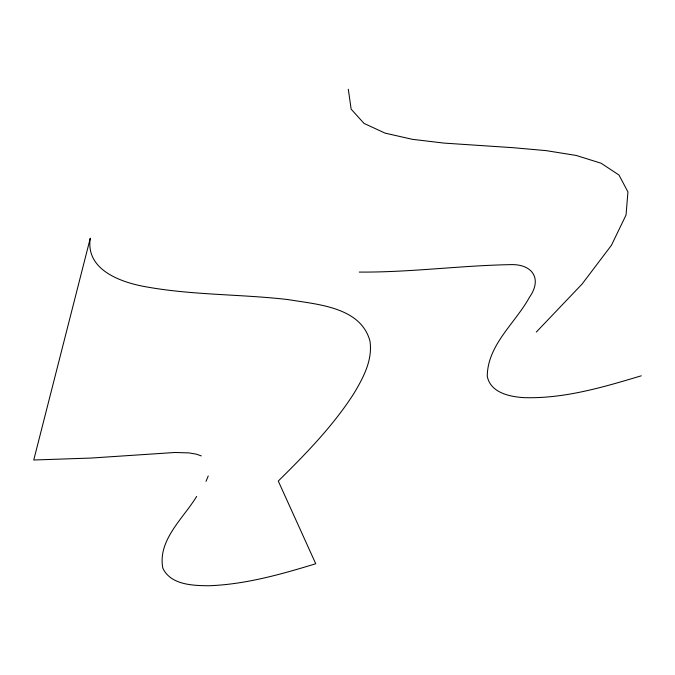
<?xml version="1.0" encoding="UTF-8"?>
<svg xmlns="http://www.w3.org/2000/svg" width="675" height="675" viewBox="0 0 675 675"><rect width="100%" height="100%" fill="white"/><g stroke="black" fill="none" stroke-linecap="round" stroke-linejoin="round"><path stroke-width="1.01" d="M208.238 475.976L206.01 481.359M196.661 496.403C183.431 518.273 157.3 540.363 162.869 568.308C170.876 584.921 192.594 585.571 208.6 585.757C245.253 584.491 280.884 574.391 315.74 563.743L278.277 481.047C305.513 454.208 332.497 426.541 353.379 394.318C362.99 378.405 372.954 360.155 369.925 340.9C360.56 306.754 316.955 304.459 288.124 299.59C241.228 294.14 193.666 295.287 147.091 287.01C122.074 282.774 85.303 270.506 90.281 238.199L33.75 460.004L90.914 458.063L174.96 452.486L188.966 452.9L196.374 454.174L201.31 455.912M536.288 332.083L582.112 284.015L611.39 245.354L626.037 215.021L627.936 191.936L619 175.036L601.121 163.232L576.205 155.453L546.134 150.626L512.823 147.673L444.066 143.1L412.417 139.328L385.113 133.135L364.061 123.432L351.152 109.164L348.3 89.243M641.25 375.815C603.332 387.18 564.351 398.782 524.365 397.651C510.114 396.892 490.404 392.833 487.257 376.237C487.553 344.858 515.211 323.215 529.394 297.388C542.776 278.438 532.069 263.731 510.199 264.642C459.844 265.587 409.7 272.489 359.26 272.076"/></g></svg>
